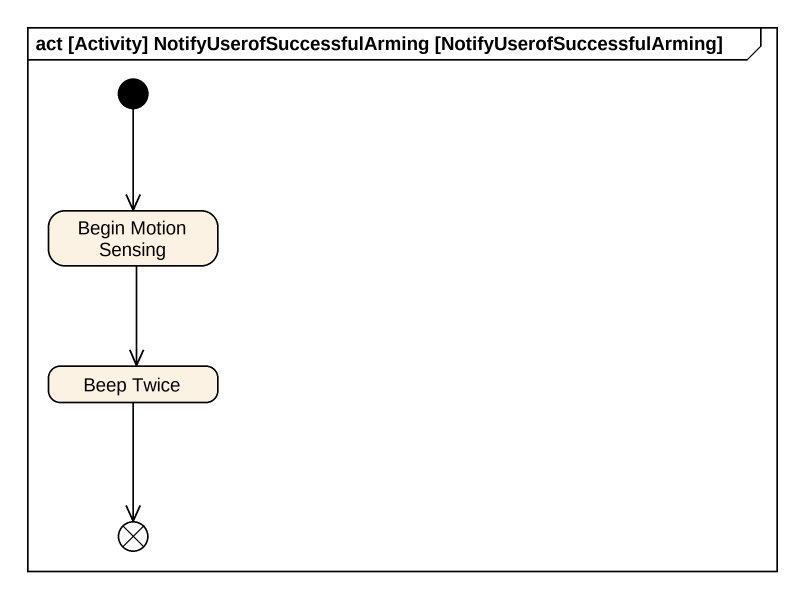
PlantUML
@startuml
mainframe act [Activity] NotifyUserofSuccessfulArming [NotifyUserofSuccessfulArming]
hide empty description
state "Begin Motion Sensing" as Begin_Motion_Sensing
state "Beep Twice" as Beep_Twice
state flowfinal1 <<end>>
[*] --> Begin_Motion_Sensing
Begin_Motion_Sensing --> Beep_Twice
Beep_Twice --> flowfinal1
@enduml
